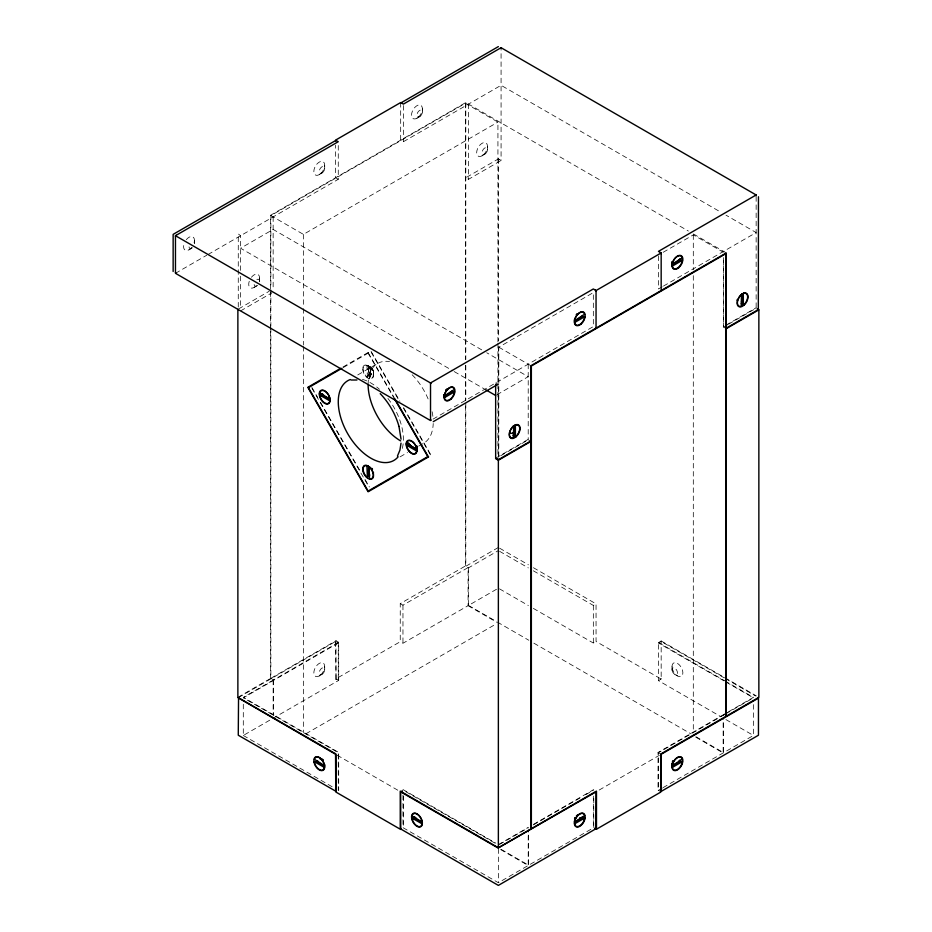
<?xml version="1.0" encoding="UTF-8"?>
<svg xmlns="http://www.w3.org/2000/svg" width="932" height="932" viewBox="0 0 932 932"><rect width="100%" height="100%" fill="white"/><g stroke="black" fill="none" stroke-linecap="round" stroke-linejoin="round"><path stroke-width="0.7" stroke-dasharray="4.66 3.5" d="M726.296 328.635L723.582 327.074L723.582 257.197L723.582 326.573M367.406 377.332L366.917 365.449A7.246 4.182 60.3 0 0 363.107 368.979A7.246 4.182 60.3 0 0 366.882 376.901L367.406 377.332L368.571 375.247L368.653 366.369L371.46 368A3.623 2.097 60.3 0 1 373.348 371.961L373.324 374.909A7.246 4.182 60.3 0 1 369.526 378.439L369.037 366.556L371.064 367.686M369.002 378.264L370.202 376.202L370.237 367.278L369.037 366.556L371.46 368M367.441 365.624L368.594 366.334C365.985 379.965 373.825 377.914 369.468 366.73M370.202 376.202L370.272 367.301L368.862 366.439L370.936 367.592M661.172 678.286L660.497 679.451M369.526 378.439L371.437 373.72A3.623 2.097 60.3 0 0 373.348 371.961M369.258 378.357L371.437 373.72M370.051 376.039L371.181 373.639M369.841 375.957L371.053 373.581M370.4 367.325L370.132 367.231A3.623 2.097 60.3 0 0 368.233 368.99A3.623 2.097 60.3 0 0 370.12 372.951L369.037 375.48M369.445 375.747L370.913 373.511L369.235 375.619L370.645 373.359L368.629 375.177M368.827 375.328L370.377 373.173M367.138 377.122L370.249 373.068M366.882 376.901L370.12 372.951M512.577 432.565L511.505 433.182M497.688 159.337L498.364 158.941L501.078 160.502L501.078 48.487M189.021 249.799L191.736 248.238M319.268 174.61L321.983 173.037M416.953 118.201L419.668 116.64M270.431 289.095L270.431 215.339L465.802 102.543L688.399 231.054M497.933 341.928L497.933 122.092L465.371 103.289L270.863 215.583L270.863 288.338M175.461 273.297L206.764 255.228M208.022 254.506L338.269 179.305L338.269 143.155M400.678 102.543L400.678 140.138L403.393 141.711L501.078 85.313L720.96 212.263M270.431 215.339L303.424 234.386L497.933 122.092M254.145 287.406L256.859 285.833M482.077 155.807L484.791 154.234M238.545 308.946L269.208 291.238M499.039 159.337L498.364 158.941L465.802 177.744L468.516 179.305L501.078 160.502M240.584 310.904L271.888 292.823M342.988 366.998L370.831 350.921L399.898 401.273M343.244 367.558L370.831 351.632L399.222 400.807M357.748 374.944L377.658 363.457M498.795 456.377L498.795 347.182L594.162 292.124M663.188 252.281L693.303 234.887L723.36 252.246M433.031 419.12L593.335 326.573L593.335 291.856M662.221 286.8L658.458 288.967L658.458 255.706M663.467 286.077L756.143 232.569L725.993 215.164M496.907 394.772L528.211 376.703L486.749 352.762M400.073 456.855L407.529 452.544M418.724 446.09L423.699 443.213A46.052 26.585 60 0 0 433.217 423.512M495.649 458.16L528.211 439.368L530.925 440.929M726.086 325.128L756.143 307.77M500.659 455.771L528.211 439.869L530.925 441.43M723.582 327.074L727.344 324.895M728.591 324.173L756.143 308.271L756.143 195.755M237.87 697.357L270.431 678.566L273.146 680.127L273.146 715.403M270.863 327.633L270.863 678.31L335.986 640.715L338.7 642.276L338.7 680.383L243.299 735.464L243.299 703.008M335.986 640.715L335.986 678.811L400.247 641.717L400.247 603.61L465.371 566.015L468.516 567.833L498.364 550.602M238.545 697.474L335.555 641.461L338.269 643.033L338.269 680.628L335.555 679.067M498.364 547.468L465.802 566.272L465.802 401.832M273.146 680.127L243.299 697.357L338.7 752.45L338.7 790.546M270.863 678.31L273.577 679.882L338.7 642.276M400.247 603.61L402.962 605.183L468.085 567.588L468.085 605.683L402.962 643.278L400.247 641.717M338.269 643.033L243.299 697.858L338.269 752.695L338.269 790.289M319.268 675.933L321.983 674.36M468.516 567.833L468.516 605.439L498.364 588.197L528.351 605.52M305.941 733.764L496.674 623.636M533.349 570.803L593.335 605.427L596.049 603.866L596.049 641.461L661.172 679.067L661.172 640.96L658.458 642.532L658.458 680.628L720.937 716.708M533.349 608.398L593.335 643.033L596.049 641.461M658.458 680.628L661.172 679.067M498.364 844.625L528.211 827.395M533.652 824.249L593.766 789.544M662.209 788.134L658.027 790.546L658.027 752.45L723.15 714.844L725.865 716.417M723.582 714.599L727.309 712.444M728.556 711.722L753.429 697.357L725.935 681.49M499.61 844.404L528.351 827.814M533.349 824.925L580.834 797.512M585.832 794.623L593.335 790.289M724.688 714.46L658.458 752.695L658.458 790.289L660.497 791.466M725.935 713.737L752.182 698.581M599.183 790.045L659.425 755.269M402.962 795.182L402.962 827.639L498.364 882.721L593.766 827.639L593.766 795.182M663.036 787.657L753.429 735.464L753.429 703.008M497.886 159.244L498.841 159.244M366.917 365.449L370.132 367.231M369.293 366.765L371.192 367.779M367.173 365.53L370.26 367.266M693.431 233.955L726.296 252.933M338.269 179.305L335.555 177.732L335.555 145.171M498.795 347.182L530.925 365.728M481.716 349.861L273.146 229.435L240.584 248.238L452.929 370.831M495.649 382.97L497.688 384.135M454.187 371.565L484.337 388.97M661.172 640.96L756.353 695.913M499.61 548.191L528.421 564.815M533.43 567.716L596.049 603.866M724.164 677.832L661.172 641.461L658.458 643.033L724.688 681.269M725.422 678.566L755.666 696.018M658.458 642.532L724.688 680.768M499.61 551.325L528.351 567.914M725.935 681.991L753.429 697.858M674.745 674.36L677.459 675.933M725.935 719.586L753.429 735.464M468.516 605.439L496.162 621.388M497.408 622.122L528.828 640.249M533.85 643.162L690.915 733.833M695.936 736.734L723.582 752.695L723.582 717.419M468.085 605.683L496.686 622.203M695.785 737.154L723.15 752.951L723.15 720.494M658.027 752.45L661.172 754.268M335.986 678.811L338.7 680.383M402.962 789.544L495.847 843.18M405.886 791.734L495.859 843.681M501.288 849.448L528.642 865.246L528.642 829.969M337.221 755.223L398.791 790.779M500.566 849.53L528.211 865.49L528.211 830.214M243.299 735.464L336.196 789.101M369.258 366.625L370.668 367.441M370.796 367.511L368.117 365.728L371.216 367.558M336.056 679.323L335.555 641.461M403.533 407.564L431.143 455.387M403.591 408.379L430.526 455.037M368.117 352.494L394.271 397.801M368.117 353.205L393.595 397.335M311.859 387.363L317.684 397.451M320.596 402.496L361.36 473.107M365.006 479.409L369.375 486.982M311.975 388.26L368.653 486.434M512.169 432.856L512.565 433.846M373.522 371.623L373.546 375.13M693.303 234.887L693.303 269.826M693.303 275.651L693.303 732.797M672.03 666.531L672.03 669.665M593.335 605.427L593.335 643.033M593.335 796.079L593.335 826.451M528.211 364.167L528.211 439.869M498.364 158.941L498.364 340.832M498.364 346.657L498.364 381.584M498.364 387.397L498.364 457.251M498.364 848.854L498.364 882.721M497.933 343.384L497.933 382.691M497.933 384.147L497.933 456.948M487.506 146.406L487.506 149.539M468.516 104.104L468.516 179.305M465.802 102.543L465.802 359.635M465.802 365.461L465.802 400.376M465.371 103.289L465.371 359.391M465.371 365.216L465.371 400.131M465.371 405.956L465.371 566.015M422.382 108.811L422.382 111.945M403.393 105.549L403.393 141.711M403.393 796.079L403.393 827.896M402.962 605.183L402.962 643.278M324.697 165.209L324.697 168.343M324.697 666.531L324.697 669.665M303.424 234.386L303.424 307.187M303.424 308.632L303.424 345.038M303.424 346.494L303.424 732.296M273.577 679.882L273.577 715.159M273.146 216.9L273.146 289.258M270.863 289.794L270.863 326.177M270.431 291.984L270.431 329.777M270.431 331.233L270.431 678.566M259.574 278.004L259.574 281.138M240.584 270.408L240.584 235.703L238.266 233.909L238.266 307.886M240.584 276.198L240.584 308.049M194.45 240.398L194.45 243.532A3.833 2.213 -60 0 0 191.037 242.483M369.561 366.987A7.246 4.182 60.3 0 1 373.324 374.909M362.397 379.382A46.052 26.585 60 0 1 379.475 389.308M387.922 398.43A46.052 26.585 60 0 1 402.228 448.676M251.43 277.27A7.677 4.427 -60 0 1 257.989 274.486A7.677 4.427 -60 0 1 258.851 281.557M255.554 286.38A7.677 4.427 -60 0 1 249.846 287.44A7.677 4.427 -60 0 1 249.45 280.718M256.859 279.565A3.833 2.213 -60 0 1 259.48 282M257.57 285.32A3.833 2.213 -60 0 1 254.238 283.41M186.307 239.675A7.677 4.427 -60 0 1 192.866 236.891A7.677 4.427 -60 0 1 193.728 243.951M191.736 247.399A7.677 4.427 -60 0 1 185.188 250.184A7.677 4.427 -60 0 1 184.326 243.112M192.435 247.726A3.833 2.213 -60 0 1 189.114 245.803M512.635 432.588A3.833 2.213 -60 0 1 511.225 433.392M368.117 384.532A46.052 26.585 60 0 1 389.553 361.569M412.142 374.757A46.052 26.585 60 0 1 428.871 400.818M432.133 411.758A46.052 26.585 60 0 1 433.089 418.363M672.147 667.906A7.677 4.427 60 0 0 681.082 676.422A7.677 4.427 60 0 0 679.125 664.667A7.677 4.427 60 0 0 672.147 667.906M672.088 670.353A3.833 2.213 60 0 0 676.55 674.605A3.833 2.213 60 0 0 675.583 668.733A3.833 2.213 60 0 0 672.088 670.353M320.678 674.908A7.677 4.427 -60 0 0 323.113 663.013A7.677 4.427 -60 0 0 314.026 671.075A7.677 4.427 -60 0 0 320.678 674.908M322.693 673.848A3.833 2.213 -60 0 0 323.905 667.906A3.833 2.213 -60 0 0 319.361 671.937A3.833 2.213 -60 0 0 322.693 673.848M362.688 368.862A7.677 4.427 60 0 0 370.831 378.998A7.677 4.427 60 0 0 370.831 368.14A7.677 4.427 60 0 0 362.688 368.862M368.128 369.247A3.833 2.213 60 0 0 372.45 373.883A3.833 2.213 60 0 0 371.903 368.175A3.833 2.213 60 0 0 368.128 369.247M320.678 173.585A7.677 4.427 -60 0 0 323.113 161.69A7.677 4.427 -60 0 0 314.026 169.74A7.677 4.427 -60 0 0 320.678 173.585M322.693 172.525A3.833 2.213 -60 0 0 323.905 166.583A3.833 2.213 -60 0 0 319.361 170.603A3.833 2.213 -60 0 0 322.693 172.525M483.487 154.782A7.677 4.427 -60 0 0 485.922 142.899A7.677 4.427 -60 0 0 476.846 150.949A7.677 4.427 -60 0 0 483.487 154.782M418.363 117.187A7.677 4.427 -60 0 0 420.798 105.293A7.677 4.427 -60 0 0 411.711 113.343A7.677 4.427 -60 0 0 418.363 117.187M485.502 153.722A3.833 2.213 -60 0 0 486.714 147.78A3.833 2.213 -60 0 0 482.17 151.811A3.833 2.213 -60 0 0 485.502 153.722M420.379 116.127A3.833 2.213 -60 0 0 421.59 110.186A3.833 2.213 -60 0 0 417.047 114.205A3.833 2.213 -60 0 0 420.379 116.127"/><path stroke-width="1.4" d="M367.406 477.592L366.917 465.72A7.246 4.182 60.3 0 0 363.107 469.239A7.246 4.182 60.3 0 0 366.882 477.161L367.406 477.592L368.571 475.518L368.653 466.629L367.173 465.79M369.037 466.815L369.526 478.698A7.246 4.182 60.3 0 0 373.324 475.169A7.246 4.182 60.3 0 0 369.561 467.247L366.917 465.72M682.364 260.611L679.929 260.296L672.31 264.77L680.022 260.319L682.41 260.284L682.294 260.948A7.246 4.182 -60 0 1 677.354 268.195A7.246 4.182 -60 0 1 672.403 266.668L672.228 262.113M672.31 766.022L680.022 761.642L682.41 761.607L682.294 762.271A7.246 4.182 -60 0 1 677.354 769.517A7.246 4.182 -60 0 1 672.403 767.991L672.228 763.448M324.394 767.77L324.418 766.139L316.682 761.7L314.294 761.665L314.41 762.341A7.246 4.206 60 0 0 319.361 769.576A7.246 4.206 60 0 0 324.336 768.038L324.487 764.706M329.846 399.478L322.111 395.11L319.723 395.075L319.827 395.739A7.246 4.206 60 0 0 324.79 402.985A7.246 4.206 60 0 0 329.765 401.436L329.928 398.348M406.608 445.543L409.032 445.228L416.674 449.608L408.938 445.24L406.55 445.205L406.667 445.88A7.246 4.206 60 0 0 411.618 453.115A7.246 4.206 60 0 0 416.592 451.566L416.767 448.723M422.08 824.168L422.103 822.537L414.367 818.098L411.979 818.063L412.095 818.739A7.246 4.206 60 0 0 417.047 825.973A7.246 4.206 60 0 0 422.021 824.436L422.196 821.581M324.406 765.3L324.429 764.24L324.452 765.638L314.41 759.277A7.246 4.206 60 0 1 319.396 757.728A7.246 4.206 60 0 1 324.348 764.962L324.452 765.638M416.686 447.779L416.674 446.37A3.623 2.109 60 0 0 416.592 446.032M444.378 396.298L452.09 391.906L454.478 391.871L454.362 392.547A7.246 4.182 -60 0 1 449.422 399.793A7.246 4.182 -60 0 1 444.471 398.255L444.343 394.679M444.354 395.867L444.378 394.469L444.354 395.867L454.362 389.483A7.246 4.182 -60 0 0 449.422 387.957A7.246 4.182 -60 0 0 444.471 395.203L444.401 395.541M574.66 322.798L574.625 319.233L574.718 323.066A7.246 4.182 -60 0 0 579.669 324.592A7.246 4.182 -60 0 0 584.609 317.346L584.725 316.682L582.337 316.717L574.625 321.097L574.718 323.066M574.601 320.666L574.718 320.002A7.246 4.182 -60 0 1 579.669 312.756A7.246 4.182 -60 0 1 584.609 314.282L574.601 320.666L574.625 319.268M574.601 822.001L574.718 821.325A7.246 4.182 -60 0 1 579.669 814.09A7.246 4.182 -60 0 1 584.609 815.617L574.601 822.001L574.625 820.603L574.718 824.389A7.246 4.182 -60 0 0 579.669 825.915A7.246 4.182 -60 0 0 584.609 818.68L584.725 818.005L582.337 818.04L574.625 822.42L574.66 824.121M672.345 266.401L672.31 262.871L672.228 263.814M672.287 765.603L672.403 764.927A7.246 4.182 -60 0 1 677.354 757.681A7.246 4.182 -60 0 1 682.294 759.219L672.287 765.603L672.31 764.205M672.345 767.723L672.31 766.092L679.929 761.63L682.364 761.933M452.078 390.916L451.997 391.894L444.378 396.368M672.217 765.067A7.677 4.427 -60 0 1 681.292 757.017A7.677 4.427 -60 0 1 678.857 768.9A7.677 4.427 -60 0 1 672.217 765.067L672.31 764.158L672.345 765.265M408.962 444.005L409.032 445.228M414.39 816.875L414.46 818.086L412.026 818.401M501.078 48.487L501.078 47.707L756.143 194.974L756.143 195.755M679.929 260.296L679.964 258.642M679.929 761.63L679.964 759.964M322.134 393.758L322.204 395.098L319.769 395.401M401.016 443.143L399.933 450.121L397.451 456.028M175.461 236.483L176.136 235.307M430.526 383.751L431.201 382.574M335.555 140.918L336.231 140.534M574.625 321.167L582.244 316.705L582.325 315.482M574.625 822.49L582.244 818.028L582.325 816.816M672.345 263.942L682.294 257.884A7.246 4.182 -60 0 0 677.354 256.358A7.246 4.182 -60 0 0 672.403 263.605L672.31 262.836M329.823 401.168L329.846 399.548L322.111 395.11M406.562 443.352L406.678 442.805A7.246 4.206 60 0 1 411.653 441.267A7.246 4.206 60 0 1 416.604 448.502L416.709 449.177L406.562 443.352L408.938 443.341L406.608 443.073M416.662 451.309L416.674 449.678L408.938 445.24M336.231 791.466L238.266 735.232L238.545 697.474M758.462 196.769L758.333 309.61L726.296 328.134L726.296 252.933L530.925 365.728L530.925 440.929L499.039 459.336L495.649 458.16M758.182 697.474L758.182 698.254L661.172 754.268L661.172 791.082L660.497 791.466M369.445 476.007L369.678 474.784M367.138 477.382L368.629 475.437L368.594 466.594L367.441 465.895M367.686 476.182L369.305 474.202M400.772 102.986L498.364 46.6M595.851 829.119L596.049 791.862L498.119 848.015L400.678 791.862L400.772 829.014L498.364 885.4L595.373 829.072M515.641 425.039L514.161 425.866L514.243 434.755L515.408 436.84L515.932 436.409A7.246 4.206 -60 0 0 519.73 428.499A7.246 4.206 -60 0 0 515.897 424.957L513.148 426.355M741.488 294.524L741.208 306.337A7.246 4.206 -60 0 1 737.375 302.795A7.246 4.206 -60 0 1 741.173 294.896L743.829 293.37A7.246 4.206 -60 0 1 747.662 296.9A7.246 4.206 -60 0 1 743.864 304.811L743.34 305.242L742.175 303.156L742.093 294.267L743.573 293.44M513.765 426.052L513.241 426.483A7.246 4.206 -60 0 0 509.443 434.394A7.246 4.206 -60 0 0 513.276 437.935L513.765 426.052L512.577 426.774M742.175 303.156L742.152 294.244L742.117 303.086L741.301 303.646M400.678 829.457L401.354 829.072M335.753 140.487L173.142 234.363L173.142 271.503M175.461 235.703L430.526 382.97L430.526 420.565L175.461 273.297L175.461 235.703L338.269 141.711L335.555 140.138L400.678 102.543L403.393 104.104L501.078 47.707M340.669 368.338L307.805 387.316L368.117 491.77L428.627 456.843M341.997 368.28L308.422 387.665L368.117 491.071L428.033 456.47M430.526 382.97L593.335 288.967L596.049 290.539L661.172 252.933L661.172 290.539M756.143 194.974L658.458 251.372L661.172 252.933M444.354 397.719L454.478 391.871M574.601 322.519L584.725 316.682M672.287 266.121L682.41 260.284M433.24 421.672L498.364 384.077M495.649 384.415L495.649 458.661L498.364 460.233L530.925 441.43L530.925 828.956L498.364 847.759L400.247 791.105L400.247 829.212L335.986 792.107L335.986 754.011L237.87 697.357L237.87 309.331M758.858 309.832L726.296 328.635L726.296 716.16L758.858 697.357L758.858 309.832L757.052 308.795M400.678 791.862L402.484 790.814M574.601 823.853L584.725 818.005M672.287 767.444L682.41 761.607M660.974 791.513L758.462 735.232L758.462 697.858M596.48 829.212L660.741 792.107L660.741 754.011L725.865 716.417L725.865 253.69L531.357 365.985L531.357 828.711L596.48 791.105L596.48 829.212L594.674 828.164M741.697 294.547L743.829 293.37M758.333 309.61L758.182 308.946M513.066 435.407L514.184 434.685L514.219 425.831L514.184 434.685L515.676 436.63M176.136 272.913L175.461 272.517M755.468 195.359L756.12 195.569M431.201 420.169L430.526 419.784M321.097 395.541L323.614 395.133M406.667 445.88L410.441 445.263M412.095 818.739L415.87 818.121M314.34 762.003L317.87 761.118L316.717 761.188M351.061 380.011L356.956 380.011M322.146 394.597L323.299 394.527L322.123 394.353M408.973 444.727L410.127 444.657L408.962 444.482M414.402 817.585L415.555 817.515L414.379 817.341M678.846 259.725L679.999 259.795M678.846 761.06L679.999 761.129M582.244 316.705L584.679 317.008M451.997 391.894L454.432 392.209M582.244 818.028L584.679 818.343M580.834 316.74L584.609 317.346M450.587 391.929L454.362 392.547M579.576 817.853L584.609 818.68M368.653 466.629L369.468 467.002M319.723 395.075L329.881 400.9M406.55 445.205L416.709 451.03M316.682 761.7L324.418 766.139M414.367 818.098L422.103 822.537M314.294 761.665L324.452 767.49M411.979 818.063L422.138 823.888M485.595 389.692L495.649 395.494M660.497 252.549L661.172 253.714M595.373 290.143L596.049 291.32M335.753 791.513L335.555 754.268L238.266 697.858M380.209 393.63C389.028 402.822 395.564 414.216 399.001 426.483M741.441 301.852L743.864 304.811M514.313 434.428L515.932 436.409M742.117 303.086L743.608 305.032M395.005 399.059L428.429 456.948M394.329 398.593L427.811 456.598M398.978 426.402L401.04 439.193M416.744 446.871L416.721 447.989M574.66 821.942L574.718 824.389M574.625 820.603L574.66 821.663M672.263 261.799L672.275 263.08M672.24 261.962L672.252 263.337M672.24 763.285L672.252 764.659M743.305 293.533L743.34 305.242M515.373 425.132L515.408 436.84M596.049 290.539L596.049 328.134M498.364 460.233L498.364 847.759M320.212 758.986A3.623 2.109 60 0 1 321.016 758.881M322.344 759.487A3.623 2.109 60 0 1 322.985 760.069M371.588 468.388A3.623 2.097 60.3 0 1 372.299 469.215M672.45 762.271A3.623 2.097 -60 0 1 673.079 760.92M574.625 819.181A3.623 2.097 -60 0 1 575.114 817.807M576.442 816.048A3.623 2.097 -60 0 1 576.966 815.64M672.123 764.415A3.833 2.213 -60 0 1 672.03 763.821M672.461 761.7A3.833 2.213 -60 0 1 672.822 760.99M575.032 821.756A3.833 2.213 -60 0 1 574.776 821.511M574.578 818.646A3.833 2.213 -60 0 1 574.858 817.923M576.489 815.756A3.833 2.213 -60 0 1 577.898 815.034M320.165 758.718A3.833 2.213 60 0 1 321.016 758.613M322.274 759.137A3.833 2.213 60 0 1 322.961 759.731M737.398 299.999A3.623 2.109 -60 0 1 737.398 299.696M445.939 390.159A3.623 2.097 -60 0 1 446.591 389.611M446.859 389.436A3.623 2.097 -60 0 1 447.127 389.296M575.394 320.387A3.623 2.097 -60 0 1 575.032 320.13M576.442 314.725A3.623 2.097 -60 0 1 577.106 314.235M577.374 314.096A3.623 2.097 -60 0 1 577.63 313.991M510.317 433.159A3.623 2.109 -60 0 1 509.955 432.902M398.139 456.808A46.052 26.585 60 0 1 349.046 435.943A46.052 26.585 60 0 1 350.339 379.522M416.767 445.927A3.833 2.213 60 0 1 416.93 447.628M368.699 467.526A3.833 2.213 60 0 1 369.818 467.212M371.903 468.435A3.833 2.213 60 0 1 372.509 469.204M373.511 472.699A3.833 2.213 60 0 1 373.324 473.374M510.014 433.287A3.833 2.213 -60 0 1 509.583 432.891M446.102 389.739A3.833 2.213 -60 0 1 447.511 388.935M575.137 320.492A3.833 2.213 -60 0 1 574.706 320.095M576.349 314.55A3.833 2.213 -60 0 1 577.758 313.735M737.247 300.698A3.833 2.213 -60 0 1 737.154 299.941M741.22 294.873A3.833 2.213 -60 0 1 741.779 295.048M672.123 263.092A3.833 2.213 -60 0 1 672.03 262.335M400.678 440.929A46.052 26.585 60 0 1 368.117 384.532M319.781 392.943L329.881 399.047L329.777 398.372A7.246 4.206 60 0 0 324.814 391.137A7.246 4.206 60 0 0 319.839 392.675L319.781 392.943M412.037 815.931L422.138 822.036L422.033 821.36A7.246 4.206 60 0 0 417.082 814.125A7.246 4.206 60 0 0 412.095 815.675L412.037 815.931M411.653 818.296A7.677 4.427 60 0 0 420.588 826.812A7.677 4.427 60 0 0 418.631 815.069A7.677 4.427 60 0 0 411.653 818.296M581.172 825.298A7.677 4.427 -60 0 0 583.607 813.415A7.677 4.427 -60 0 0 574.531 821.465A7.677 4.427 -60 0 0 581.172 825.298M313.968 761.898A7.677 4.427 60 0 0 322.903 770.414A7.677 4.427 60 0 0 320.946 758.671A7.677 4.427 60 0 0 313.968 761.898M406.107 444.063A7.677 4.427 60 0 0 414.239 454.187A7.677 4.427 60 0 0 414.239 443.341A7.677 4.427 60 0 0 406.107 444.063M319.268 393.933A7.677 4.427 60 0 0 327.412 404.057A7.677 4.427 60 0 0 327.412 393.211A7.677 4.427 60 0 0 319.268 393.933M362.688 469.134A7.677 4.427 60 0 0 370.831 479.258A7.677 4.427 60 0 0 370.831 468.4A7.677 4.427 60 0 0 362.688 469.134M516.048 436.77A7.677 4.427 -60 0 0 518.483 424.887A7.677 4.427 -60 0 0 509.396 432.937A7.677 4.427 -60 0 0 516.048 436.77M450.925 399.176A7.677 4.427 -60 0 0 453.36 387.281A7.677 4.427 -60 0 0 444.273 395.331A7.677 4.427 -60 0 0 450.925 399.176M581.172 323.975A7.677 4.427 -60 0 0 583.607 312.092A7.677 4.427 -60 0 0 574.531 320.142A7.677 4.427 -60 0 0 581.172 323.975M743.981 305.183A7.677 4.427 -60 0 0 746.416 293.289A7.677 4.427 -60 0 0 737.34 301.339A7.677 4.427 -60 0 0 743.981 305.183M678.857 267.577A7.677 4.427 -60 0 0 681.292 255.694A7.677 4.427 -60 0 0 672.217 263.744A7.677 4.427 -60 0 0 678.857 267.577"/></g></svg>
